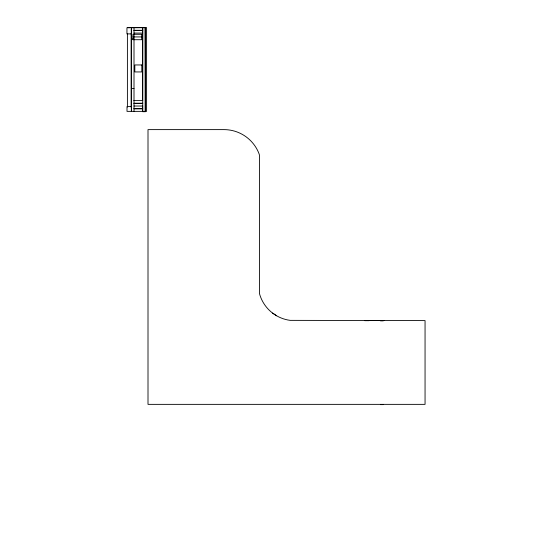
<?xml version="1.0" encoding="UTF-8"?>
<svg xmlns="http://www.w3.org/2000/svg" width="552" height="552" viewBox="0 0 552 552"><rect width="100%" height="100%" fill="white"/><g stroke="black" fill="none" stroke-linecap="round" stroke-linejoin="round"><path stroke-width="0.83" d="M272.564 313.081L276.559 315.751A36.749 36.749 0 0 0 290.138 320.36L425.054 320.602L425.054 404.361L148.005 404.361L148.005 129.616L223.981 129.616A37.529 37.529 0 0 1 258.964 153.546L259.433 154.995L259.433 293.443A36.749 36.749 0 0 0 272.564 313.081L276.559 315.751M127.402 27.6L146.597 27.6L146.597 111.366L127.008 111.373L127.008 106.591L131.328 106.591L131.383 111.373M145.266 27.931L145.5 111.697L142.644 111.697L142.644 105.715M134.005 30.291L142.726 30.291M134.005 30.477L142.726 30.477M134.005 33.092L142.726 33.092M132.949 36.922L141.671 36.922M131.355 39.047L134.005 39.047M131.355 88.568L134.005 88.568M133.77 100.609L142.726 100.609M134.005 103.224L142.726 103.224M134.005 103.403L142.726 103.403M134.005 106.025L142.726 106.025M134.005 108.64L142.726 108.64M134.005 108.82L142.726 108.82M365.203 320.526L384.399 320.526M364.755 320.677L369.129 320.677M380.452 320.857L383.302 320.857M380.452 404.616L383.302 404.616M131.266 29.111L131.321 33.893L126.946 33.893L126.946 27.759L145.39 27.676L145.39 111.442M145.155 27.676L145.155 111.442M142.775 27.676L142.726 111.442M142.644 27.931L142.644 100.581M142.54 27.676L142.54 100.326M142.54 105.46L142.54 111.442M134.005 27.676L134.005 111.442M131.383 27.676L131.383 111.442M131.148 33.658L131.148 107.164M127.402 33.582L127.402 107.088M141.671 34.3L132.949 34.3L132.949 39.716L141.671 39.716L141.671 34.3M141.809 64.957L134.826 64.957L134.826 71.939L141.809 71.939L141.809 64.957"/></g></svg>
